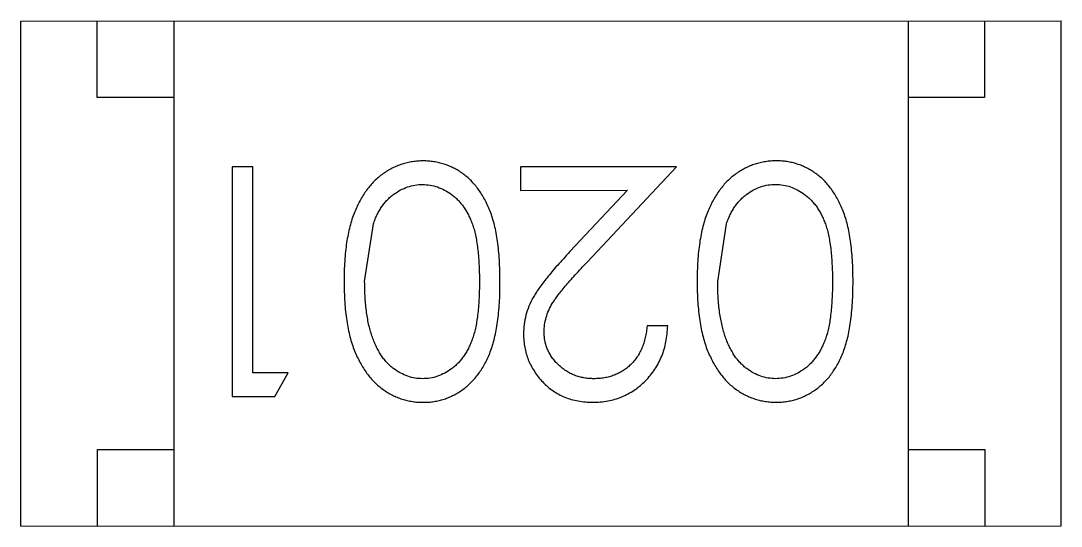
# Model space of a CAD drawing. Header units: inches. Extents: x -29 to 164, y -51 to 83.
# Drawn here: x 46.281 to 46.961, y 21.473 to 21.803 of the extents above; entities that cross this region are included whole.
import ezdxf

# ---------------------------------------------------------------- set-up
doc = ezdxf.new("R2010")
doc.units = ezdxf.units.IN
doc.header["$LTSCALE"] = 1.21
doc.header["$MEASUREMENT"] = 0
doc.layers.get('0').update_dxf_attribs({"linetype": 'CONTINUOUS'})

msp = doc.modelspace()

# ---------------------------------------------------------------- linework, layer by layer
at = {"color": 7, "linetype": 'Continuous'}
for p, q in [((46.2808, 21.8031), (46.9608, 21.80324)), ((46.28087, 21.4731), (46.2808, 21.8031)), ((46.33081, 21.75311), (46.3308, 21.80311)), ((46.3808, 21.80312), (46.38087, 21.47312)), ((46.8608, 21.80322), (46.86087, 21.47322)), ((46.9108, 21.80323), (46.91081, 21.75323)), ((46.96087, 21.47324), (46.9608, 21.80324)), ((46.38081, 21.75312), (46.33081, 21.75311)), ((46.91081, 21.75323), (46.86081, 21.75322)), ((46.43248, 21.70785), (46.41902, 21.70785)), ((46.41902, 21.70785), (46.41905, 21.55785)), ((46.43251, 21.57323), (46.43248, 21.70785)), ((46.7094, 21.70791), (46.60748, 21.70789)), ((46.60748, 21.70789), (46.60748, 21.6925)), ((46.65124, 21.64582), (46.7094, 21.70791)), ((46.60748, 21.6925), (46.67728, 21.69252)), ((46.67728, 21.69252), (46.63976, 21.65245)), ((46.50557, 21.63287), (46.51124, 21.67058)), ((46.73634, 21.63291), (46.74201, 21.67063)), ((46.70365, 21.60406), (46.69019, 21.60406)), ((46.45558, 21.57324), (46.43251, 21.57323)), ((46.44678, 21.55785), (46.45558, 21.57324)), ((46.41905, 21.55785), (46.44678, 21.55785)), ((46.33086, 21.52311), (46.38086, 21.52312)), ((46.33087, 21.47311), (46.33086, 21.52311)), ((46.86086, 21.52322), (46.91086, 21.52323)), ((46.91086, 21.52323), (46.91087, 21.47323)), ((46.28087, 21.4731), (46.96087, 21.47324))]:
    msp.add_line(p, q, dxfattribs=at)
for points, knots in [([(46.54386, 21.71172), (46.54267, 21.7117), (46.5403, 21.71167), (46.53678, 21.71121), (46.53335, 21.71057), (46.53, 21.70963), (46.52674, 21.70841), (46.52354, 21.70698), (46.52046, 21.70522), (46.51744, 21.70324), (46.51455, 21.70098), (46.51182, 21.69845), (46.50922, 21.69568), (46.50682, 21.69262), (46.50457, 21.68932), (46.5025, 21.68576), (46.50057, 21.68196), (46.49879, 21.67789), (46.49717, 21.6735), (46.49586, 21.66875), (46.49468, 21.66366), (46.49372, 21.65821), (46.49302, 21.65239), (46.49247, 21.64622), (46.49219, 21.63969), (46.49214, 21.63522), (46.49211, 21.63292)], [0, 0, 0, 0, 0.033824, 0.067298, 0.10028, 0.133019, 0.165736, 0.198792, 0.232372, 0.266409, 0.301016, 0.336196, 0.371972, 0.408574, 0.446394, 0.485225, 0.525372, 0.567224, 0.611081, 0.65775, 0.70702, 0.759235, 0.814484, 0.873227, 0.934937, 1, 1, 1, 1]), ([(46.59403, 21.63294), (46.59402, 21.63533), (46.59399, 21.63997), (46.59368, 21.64673), (46.59318, 21.65309), (46.59246, 21.65903), (46.59156, 21.66457), (46.59051, 21.66971), (46.58917, 21.67443), (46.58767, 21.67877), (46.58597, 21.68277), (46.58411, 21.68649), (46.5821, 21.68996), (46.57991, 21.69316), (46.57761, 21.69613), (46.57514, 21.69886), (46.57248, 21.70129), (46.56969, 21.70349), (46.56677, 21.70541), (46.56375, 21.7071), (46.56066, 21.70856), (46.55746, 21.70968), (46.55419, 21.7106), (46.55084, 21.71125), (46.54738, 21.71166), (46.54505, 21.7117), (46.54386, 21.71172)], [0, 0, 0, 0, 0.068113, 0.132564, 0.193427, 0.250218, 0.303569, 0.353576, 0.400235, 0.443586, 0.484619, 0.524292, 0.56238, 0.599049, 0.63494, 0.669782, 0.704009, 0.737842, 0.771098, 0.803896, 0.836415, 0.868639, 0.900715, 0.933378, 0.966213, 1, 1, 1, 1]), ([(46.77463, 21.71177), (46.77344, 21.71175), (46.77107, 21.71172), (46.76755, 21.71126), (46.76412, 21.71061), (46.76077, 21.70968), (46.75751, 21.70846), (46.75431, 21.70703), (46.75123, 21.70526), (46.74821, 21.70329), (46.74532, 21.70103), (46.74259, 21.69849), (46.73999, 21.69573), (46.73759, 21.69267), (46.73534, 21.68937), (46.73327, 21.68581), (46.73134, 21.682), (46.72956, 21.67794), (46.72794, 21.67355), (46.72663, 21.6688), (46.72545, 21.66371), (46.72449, 21.65826), (46.72379, 21.65244), (46.72324, 21.64627), (46.72296, 21.63973), (46.72291, 21.63526), (46.72288, 21.63297)], [0, 0, 0, 0, 0.033824, 0.067298, 0.10028, 0.133019, 0.165736, 0.198792, 0.232372, 0.266409, 0.301016, 0.336196, 0.371972, 0.408574, 0.446394, 0.485225, 0.525372, 0.567224, 0.611081, 0.65775, 0.70702, 0.759235, 0.814484, 0.873227, 0.934937, 1, 1, 1, 1]), ([(46.8248, 21.63299), (46.82479, 21.63538), (46.82476, 21.64002), (46.82445, 21.64678), (46.82395, 21.65314), (46.82323, 21.65908), (46.82233, 21.66461), (46.82128, 21.66976), (46.81994, 21.67448), (46.81844, 21.67882), (46.81674, 21.68282), (46.81488, 21.68654), (46.81287, 21.69), (46.81068, 21.69321), (46.80838, 21.69618), (46.80591, 21.69891), (46.80325, 21.70134), (46.80046, 21.70354), (46.79754, 21.70546), (46.79452, 21.70714), (46.79143, 21.70861), (46.78823, 21.70973), (46.78496, 21.71065), (46.78161, 21.7113), (46.77815, 21.71171), (46.77582, 21.71175), (46.77463, 21.71177)], [0, 0, 0, 0, 0.068113, 0.132564, 0.193427, 0.250218, 0.303569, 0.353576, 0.400235, 0.443586, 0.484619, 0.524292, 0.56238, 0.599049, 0.63494, 0.669782, 0.704009, 0.737842, 0.771098, 0.803896, 0.836415, 0.868639, 0.900715, 0.933378, 0.966213, 1, 1, 1, 1]), ([(46.51124, 21.67058), (46.51163, 21.67162), (46.51239, 21.67367), (46.51372, 21.6766), (46.51518, 21.67933), (46.51678, 21.68185), (46.51853, 21.68416), (46.52038, 21.6863), (46.52239, 21.68822), (46.52519, 21.69046), (46.52888, 21.69281), (46.53359, 21.69481), (46.53844, 21.69613), (46.54176, 21.69627), (46.54342, 21.69633)], [0, 0, 0, 0, 0.075949, 0.148549, 0.218996, 0.286119, 0.351826, 0.416074, 0.478265, 0.540325, 0.660405, 0.774606, 0.887187, 1, 1, 1, 1]), ([(46.54342, 21.69633), (46.54507, 21.69625), (46.54837, 21.69609), (46.55325, 21.69479), (46.55799, 21.69272), (46.56175, 21.69034), (46.5646, 21.68803), (46.56666, 21.68612), (46.56855, 21.68396), (46.57033, 21.68165), (46.57196, 21.67914), (46.57342, 21.67643), (46.57478, 21.67353), (46.57603, 21.67042), (46.57712, 21.66701), (46.57804, 21.66324), (46.5788, 21.6591), (46.57948, 21.65459), (46.57994, 21.64969), (46.58029, 21.64442), (46.58055, 21.63877), (46.58056, 21.63488), (46.58057, 21.63288)], [0, 0, 0, 0, 0.060034, 0.120278, 0.182348, 0.247919, 0.281641, 0.315701, 0.350322, 0.385703, 0.421819, 0.459196, 0.497866, 0.538301, 0.58121, 0.628183, 0.679403, 0.734699, 0.794074, 0.858416, 0.927049, 1, 1, 1, 1]), ([(46.74201, 21.67063), (46.7424, 21.67167), (46.74316, 21.67372), (46.74449, 21.67665), (46.74595, 21.67938), (46.74755, 21.6819), (46.7493, 21.68421), (46.75115, 21.68635), (46.75316, 21.68826), (46.75596, 21.69051), (46.75965, 21.69286), (46.76436, 21.69486), (46.76921, 21.69618), (46.77253, 21.69631), (46.77419, 21.69638)], [0, 0, 0, 0, 0.075949, 0.148549, 0.218996, 0.286119, 0.351826, 0.416074, 0.478265, 0.540325, 0.660405, 0.774606, 0.887187, 1, 1, 1, 1]), ([(46.77419, 21.69638), (46.77584, 21.6963), (46.77914, 21.69614), (46.78402, 21.69483), (46.78876, 21.69276), (46.79252, 21.69039), (46.79537, 21.68808), (46.79743, 21.68616), (46.79932, 21.68401), (46.8011, 21.6817), (46.80273, 21.67919), (46.80419, 21.67648), (46.80555, 21.67358), (46.80679, 21.67047), (46.80789, 21.66706), (46.80881, 21.66329), (46.80957, 21.65914), (46.81025, 21.65464), (46.81071, 21.64974), (46.81106, 21.64447), (46.81132, 21.63882), (46.81133, 21.63493), (46.81134, 21.63293)], [0, 0, 0, 0, 0.060034, 0.120278, 0.182348, 0.247919, 0.281641, 0.315701, 0.350322, 0.385703, 0.421819, 0.459196, 0.497866, 0.538301, 0.58121, 0.628183, 0.679403, 0.734699, 0.794074, 0.858416, 0.927049, 1, 1, 1, 1]), ([(46.63976, 21.65245), (46.63833, 21.65092), (46.63555, 21.64794), (46.63161, 21.64359), (46.62805, 21.63946), (46.62486, 21.63558), (46.622, 21.63196), (46.61954, 21.62857), (46.61744, 21.62542), (46.6151, 21.62159), (46.61279, 21.61685), (46.61087, 21.61095), (46.60964, 21.60486), (46.6095, 21.60072), (46.60942, 21.59863)], [0, 0, 0, 0, 0.09953, 0.192079, 0.277712, 0.357454, 0.429648, 0.495771, 0.555538, 0.608657, 0.707578, 0.804328, 0.901298, 1, 1, 1, 1]), ([(46.62288, 21.59984), (46.62295, 21.60146), (46.62307, 21.6047), (46.62411, 21.60949), (46.62581, 21.61414), (46.62779, 21.61795), (46.62983, 21.62107), (46.63172, 21.62376), (46.63407, 21.62668), (46.63672, 21.62996), (46.6398, 21.6335), (46.64326, 21.63735), (46.6471, 21.6415), (46.64982, 21.64434), (46.65124, 21.64582)], [0, 0, 0, 0, 0.088014, 0.174976, 0.2638, 0.355443, 0.406413, 0.465519, 0.533076, 0.609353, 0.693899, 0.787171, 0.889197, 1, 1, 1, 1]), ([(46.49211, 21.63292), (46.49214, 21.63062), (46.49219, 21.62613), (46.49248, 21.61956), (46.49302, 21.61336), (46.49377, 21.60751), (46.49473, 21.60204), (46.49588, 21.59691), (46.49731, 21.59217), (46.49889, 21.58774), (46.50072, 21.58366), (46.50262, 21.57982), (46.50475, 21.57627), (46.50698, 21.57296), (46.50941, 21.56994), (46.51197, 21.56716), (46.51469, 21.56464), (46.51757, 21.56241), (46.52054, 21.56041), (46.52364, 21.55871), (46.5268, 21.55725), (46.53007, 21.55609), (46.5334, 21.55515), (46.53683, 21.55449), (46.54033, 21.55409), (46.54271, 21.55405), (46.5439, 21.55403)], [0, 0, 0, 0, 0.065278, 0.127205, 0.186168, 0.241675, 0.294115, 0.343609, 0.390387, 0.434463, 0.476646, 0.517002, 0.555936, 0.593716, 0.630057, 0.665601, 0.700745, 0.734917, 0.768681, 0.802087, 0.834849, 0.867433, 0.900138, 0.932806, 0.966212, 1, 1, 1, 1]), ([(46.54344, 21.56941), (46.5418, 21.5695), (46.53852, 21.56967), (46.53367, 21.57091), (46.529, 21.57305), (46.52525, 21.57539), (46.52239, 21.57768), (46.52034, 21.57969), (46.51838, 21.5819), (46.51658, 21.58439), (46.5149, 21.5871), (46.51334, 21.59004), (46.51189, 21.59322), (46.51057, 21.59664), (46.50941, 21.60032), (46.50833, 21.60422), (46.50753, 21.60839), (46.50678, 21.6128), (46.50627, 21.61746), (46.50582, 21.62237), (46.50564, 21.62754), (46.50559, 21.63106), (46.50557, 21.63287)], [0, 0, 0, 0, 0.059689, 0.119507, 0.181075, 0.246162, 0.279894, 0.314468, 0.350403, 0.387474, 0.426147, 0.466624, 0.508745, 0.553328, 0.600058, 0.649177, 0.700552, 0.754894, 0.811825, 0.871514, 0.934319, 1, 1, 1, 1]), ([(46.58057, 21.63288), (46.58057, 21.63087), (46.58056, 21.62696), (46.5803, 21.6213), (46.57996, 21.61602), (46.57943, 21.61112), (46.57884, 21.60659), (46.57801, 21.60245), (46.57711, 21.59869), (46.57601, 21.59528), (46.57477, 21.59217), (46.57342, 21.58926), (46.57192, 21.58656), (46.57028, 21.58405), (46.56854, 21.58172), (46.56665, 21.57959), (46.56463, 21.57765), (46.56177, 21.5754), (46.55803, 21.57305), (46.55333, 21.5709), (46.54842, 21.56967), (46.5451, 21.5695), (46.54344, 21.56941)], [0, 0, 0, 0, 0.073302, 0.142286, 0.206253, 0.266017, 0.321612, 0.372532, 0.419497, 0.462398, 0.502825, 0.541489, 0.579034, 0.615143, 0.650298, 0.684912, 0.718701, 0.752189, 0.817245, 0.879117, 0.939613, 1, 1, 1, 1]), ([(46.5439, 21.55403), (46.54508, 21.55405), (46.54741, 21.55409), (46.55087, 21.5545), (46.55424, 21.55515), (46.55753, 21.5561), (46.56074, 21.55725), (46.56386, 21.55872), (46.56689, 21.56044), (46.56984, 21.56239), (46.57265, 21.56461), (46.57532, 21.56705), (46.57778, 21.56978), (46.58011, 21.57273), (46.58225, 21.57595), (46.58429, 21.57939), (46.58611, 21.58309), (46.58778, 21.58706), (46.58926, 21.59136), (46.59053, 21.59606), (46.59166, 21.60117), (46.5925, 21.60672), (46.59319, 21.61268), (46.59369, 21.61906), (46.59399, 21.62587), (46.59402, 21.63054), (46.59403, 21.63294)], [0, 0, 0, 0, 0.033742, 0.066533, 0.099153, 0.13154, 0.164087, 0.196563, 0.229707, 0.263315, 0.297504, 0.331686, 0.366482, 0.4021, 0.438958, 0.476748, 0.515985, 0.556589, 0.599519, 0.645765, 0.695487, 0.748721, 0.805687, 0.866754, 0.931405, 1, 1, 1, 1]), ([(46.72288, 21.63297), (46.72291, 21.63067), (46.72296, 21.62618), (46.72325, 21.61961), (46.72379, 21.61341), (46.72454, 21.60756), (46.7255, 21.60209), (46.72665, 21.59696), (46.72808, 21.59221), (46.72966, 21.58779), (46.73149, 21.58371), (46.73339, 21.57987), (46.73552, 21.57632), (46.73775, 21.57301), (46.74018, 21.56999), (46.74274, 21.5672), (46.74546, 21.56469), (46.74834, 21.56246), (46.75131, 21.56046), (46.75441, 21.55876), (46.75757, 21.5573), (46.76084, 21.55614), (46.76417, 21.5552), (46.76759, 21.55454), (46.7711, 21.55414), (46.77347, 21.5541), (46.77467, 21.55408)], [0, 0, 0, 0, 0.065278, 0.127205, 0.186168, 0.241675, 0.294115, 0.343609, 0.390387, 0.434463, 0.476646, 0.517002, 0.555936, 0.593716, 0.630057, 0.665601, 0.700745, 0.734917, 0.768681, 0.802087, 0.834849, 0.867433, 0.900138, 0.932806, 0.966212, 1, 1, 1, 1]), ([(46.77421, 21.56946), (46.77257, 21.56955), (46.76929, 21.56972), (46.76444, 21.57095), (46.75977, 21.5731), (46.75602, 21.57544), (46.75316, 21.57773), (46.75111, 21.57974), (46.74915, 21.58195), (46.74735, 21.58443), (46.74567, 21.58715), (46.74411, 21.59009), (46.74266, 21.59327), (46.74134, 21.59669), (46.74018, 21.60037), (46.7391, 21.60427), (46.7383, 21.60844), (46.73755, 21.61285), (46.73704, 21.61751), (46.73659, 21.62242), (46.73641, 21.62758), (46.73636, 21.63111), (46.73634, 21.63291)], [0, 0, 0, 0, 0.059689, 0.119507, 0.181075, 0.246162, 0.279894, 0.314468, 0.350403, 0.387474, 0.426147, 0.466624, 0.508745, 0.553328, 0.600058, 0.649177, 0.700552, 0.754894, 0.811825, 0.871514, 0.934319, 1, 1, 1, 1]), ([(46.81134, 21.63293), (46.81133, 21.63092), (46.81133, 21.62701), (46.81106, 21.62135), (46.81073, 21.61606), (46.8102, 21.61117), (46.80961, 21.60664), (46.80878, 21.6025), (46.80788, 21.59874), (46.80678, 21.59533), (46.80553, 21.59222), (46.80418, 21.58931), (46.80269, 21.58661), (46.80105, 21.5841), (46.79931, 21.58177), (46.79742, 21.57964), (46.7954, 21.5777), (46.79254, 21.57545), (46.7888, 21.5731), (46.7841, 21.57095), (46.77919, 21.56972), (46.77587, 21.56955), (46.77421, 21.56946)], [0, 0, 0, 0, 0.073302, 0.142286, 0.206253, 0.266017, 0.321612, 0.372532, 0.419497, 0.462398, 0.502825, 0.541489, 0.579034, 0.615143, 0.650298, 0.684912, 0.718701, 0.752189, 0.817245, 0.879117, 0.939613, 1, 1, 1, 1]), ([(46.77467, 21.55408), (46.77585, 21.5541), (46.77818, 21.55414), (46.78164, 21.55455), (46.78501, 21.5552), (46.78829, 21.55615), (46.79151, 21.5573), (46.79463, 21.55877), (46.79766, 21.56049), (46.80061, 21.56243), (46.80342, 21.56466), (46.80609, 21.5671), (46.80855, 21.56982), (46.81088, 21.57278), (46.81302, 21.576), (46.81506, 21.57943), (46.81688, 21.58314), (46.81855, 21.58711), (46.82003, 21.59141), (46.8213, 21.59611), (46.82242, 21.60122), (46.82326, 21.60677), (46.82396, 21.61273), (46.82446, 21.61911), (46.82476, 21.62592), (46.82479, 21.63059), (46.8248, 21.63299)], [0, 0, 0, 0, 0.033742, 0.066533, 0.099153, 0.13154, 0.164087, 0.196563, 0.229707, 0.263315, 0.297504, 0.331686, 0.366482, 0.4021, 0.438958, 0.476748, 0.515985, 0.556589, 0.599519, 0.645765, 0.695487, 0.748721, 0.805687, 0.866754, 0.931405, 1, 1, 1, 1]), ([(46.65543, 21.56944), (46.65431, 21.56946), (46.65211, 21.56952), (46.64888, 21.56995), (46.64578, 21.57064), (46.64281, 21.57163), (46.63997, 21.5729), (46.63727, 21.57444), (46.63471, 21.57629), (46.63229, 21.57838), (46.63009, 21.58065), (46.62819, 21.58308), (46.62654, 21.5856), (46.62518, 21.58823), (46.62416, 21.59099), (46.62344, 21.59384), (46.62297, 21.5968), (46.62291, 21.59881), (46.62288, 21.59984)], [0, 0, 0, 0, 0.068027, 0.133505, 0.19695, 0.26027, 0.322741, 0.384982, 0.448465, 0.513424, 0.578224, 0.640011, 0.700094, 0.760067, 0.819012, 0.877878, 0.938035, 1, 1, 1, 1]), ([(46.65475, 21.55405), (46.65642, 21.55409), (46.65971, 21.55416), (46.66455, 21.55484), (46.66917, 21.55596), (46.6736, 21.55748), (46.67781, 21.5595), (46.68183, 21.56191), (46.68566, 21.56477), (46.6892, 21.56808), (46.69247, 21.57168), (46.69535, 21.57558), (46.69778, 21.57974), (46.6998, 21.58414), (46.70143, 21.58876), (46.70259, 21.59365), (46.70339, 21.59877), (46.70357, 21.60227), (46.70365, 21.60406)], [0, 0, 0, 0, 0.06445, 0.126725, 0.187421, 0.247417, 0.306749, 0.366595, 0.427749, 0.490235, 0.553031, 0.614805, 0.676505, 0.738096, 0.801021, 0.864897, 0.931209, 1, 1, 1, 1]), ([(46.69019, 21.60406), (46.69006, 21.60272), (46.68982, 21.60012), (46.68907, 21.59634), (46.68813, 21.59279), (46.6869, 21.58946), (46.68538, 21.58638), (46.68364, 21.58352), (46.68165, 21.58088), (46.67939, 21.57851), (46.67693, 21.57638), (46.67431, 21.57451), (46.67153, 21.57293), (46.6686, 21.57167), (46.66552, 21.57068), (46.66229, 21.56995), (46.65891, 21.56953), (46.65661, 21.56947), (46.65543, 21.56944)], [0, 0, 0, 0, 0.073648, 0.143686, 0.210962, 0.275557, 0.338064, 0.399311, 0.4594, 0.51934, 0.579024, 0.637809, 0.695959, 0.754122, 0.813113, 0.873453, 0.935561, 1, 1, 1, 1]), ([(46.60942, 21.59863), (46.60947, 21.59715), (46.60956, 21.59423), (46.61013, 21.58992), (46.61114, 21.58577), (46.61247, 21.58175), (46.61428, 21.57791), (46.61645, 21.57421), (46.61898, 21.57063), (46.62192, 21.56728), (46.62512, 21.56414), (46.62867, 21.56148), (46.63242, 21.55917), (46.63641, 21.55726), (46.64066, 21.55583), (46.64515, 21.55481), (46.64987, 21.55416), (46.6531, 21.55409), (46.65475, 21.55405)], [0, 0, 0, 0, 0.06271, 0.123347, 0.183401, 0.242828, 0.302097, 0.36242, 0.423725, 0.487032, 0.550491, 0.612709, 0.674265, 0.73617, 0.799211, 0.863483, 0.930525, 1, 1, 1, 1])]:
    msp.add_open_spline(points, degree=3, knots=knots, dxfattribs=at)

doc.saveas('drawing.dxf')
